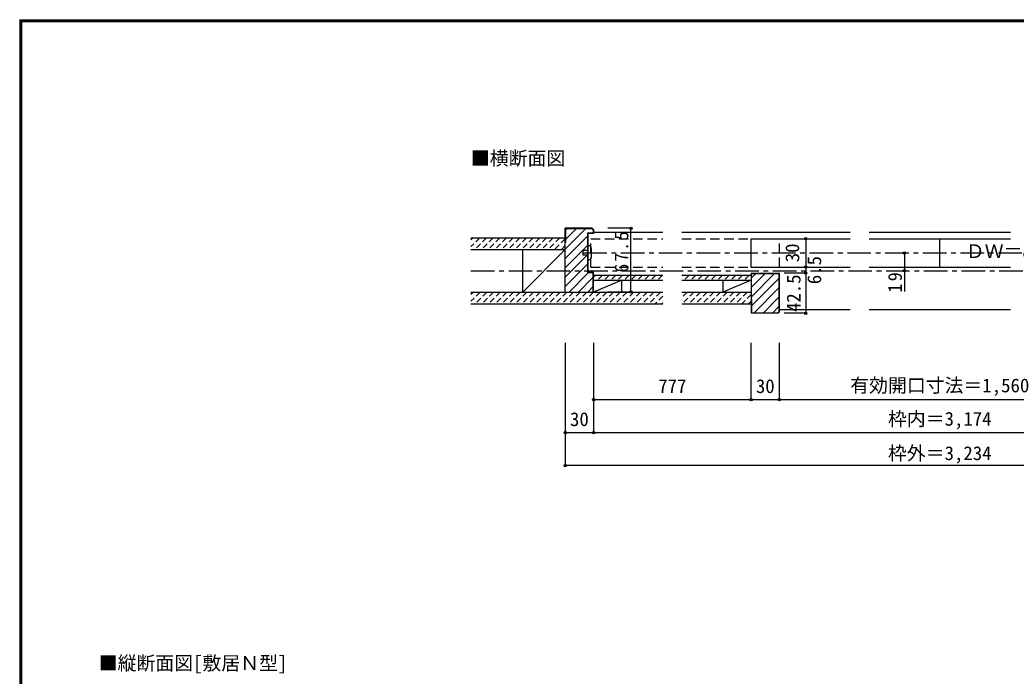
# Model space of a CAD drawing. Units: millimetres at full size, sheet at 1:5; details may follow other scales. Extents: x -973 to 977, y -718 to 696.
# Drawn here: x -973 to 82, y 0 to 696 of the extents above; entities that cross this region are included whole.
import ezdxf
from ezdxf.enums import TextEntityAlignment as Align

# ---------------------------------------------------------------- set-up
doc = ezdxf.new("R2010")
doc.units = ezdxf.units.MM
doc.header["$LTSCALE"] = 5
doc.header["$PDMODE"] = 32
doc.header["$PDSIZE"] = 2.5
for name, pattern in [('CHAIN1', [8, 5, -1, 1, -1]), ('DASHED1', [1.8, 1.2, -0.6]), ('DASHED2', [3, 2, -1])]:
    doc.linetypes.add(name, pattern=pattern)
for name, color, linetype in [('0-1_通り芯', 4, 'CHAIN1'), ('0-2_柱', 3, 'Continuous'), ('0-3_仕上げ', 2, 'Continuous'), ('0-4_枠', 3, 'Continuous'), ('0-6_扉', 6, 'Continuous'), ('0-7_金物', 7, 'Continuous'), ('0-A_文字', 7, 'Continuous'), ('0-B_寸法', 7, 'Continuous'), ('0-C_ハッチ', 4, 'DASHED1'), ('F-1_枠', 6, 'Continuous')]:
    doc.layers.add(name, color=color, linetype=linetype)
doc.styles.add('ＭＳ ゴシック', font='')
doc.styles.get('ＭＳ ゴシック').set_extended_font_data('MS Gothic')

msp = doc.modelspace()

# ---------------------------------------------------------------- linework, layer by layer
at = {"layer": '0-1_通り芯'}
for p, q in [((-376.347, 449), (379.653, 449)), ((-495.347, 430), (498.653, 430))]:
    msp.add_line(p, q, dxfattribs=at)
at = {"layer": '0-2_柱'}
for p, q in [((-440.347, 407.5), (-440.347, 452.5)), ((-395.347, 407.5), (-395.347, 452.5)), ((-335.347, 407.5), (-335.347, 420)), ((-228.347, 420), (-228.347, 407.5))]:
    msp.add_line(p, q, dxfattribs=at)
at = {"layer": '0-2_柱', "color": 7}
for p, q in [((-440.347, 407.5), (-395.347, 452.5)), ((-335.347, 420), (-365.347, 407.5)), ((-198.347, 420), (-228.347, 407.5))]:
    msp.add_line(p, q, dxfattribs=at)
at = {"layer": '0-3_仕上げ'}
for p, q in [((-495.347, 465), (-395.347, 465)), ((-495.347, 452.5), (-395.347, 452.5)), ((-365.347, 425.5), (-291.847, 425.5)), ((-271.847, 425.5), (-198.347, 425.5)), ((-365.347, 420), (-291.847, 420)), ((-271.847, 420), (-198.347, 420)), ((-495.347, 407.5), (-291.847, 407.5)), ((-271.847, 407.5), (-198.347, 407.5)), ((-495.347, 395), (-291.847, 395)), ((-271.847, 395), (-198.347, 395))]:
    msp.add_line(p, q, dxfattribs=at)
at = {"layer": '0-4_枠'}
for p, q in [((-366.761, 475), (-395.347, 475)), ((-395.347, 407.5), (-395.347, 475)), ((-394.847, 460), (-394.847, 474.5)), ((-366.968, 474.5), (-394.847, 474.5)), ((-371.847, 470), (-371.847, 428)), ((-365.847, 470), (-371.847, 470)), ((-371.347, 469.5), (-371.347, 428.5)), ((-365.847, 473.379), (-366.968, 474.5)), ((-366.761, 475), (-365.347, 473.586)), ((-365.847, 473.379), (-365.847, 470)), ((-394.847, 460), (-395.347, 460)), ((-371.847, 428), (-365.847, 428)), ((-371.347, 428.5), (-365.347, 428.5)), ((-365.847, 407.5), (-365.847, 428)), ((-365.347, 407.5), (-365.347, 428.5)), ((-198.347, 427.5), (-168.347, 427.5)), ((-198.347, 427.5), (-198.347, 385)), ((-197.847, 412.5), (-197.847, 427)), ((-197.847, 427), (-168.847, 427)), ((-168.847, 427), (-168.847, 386.621)), ((-168.347, 386.414), (-168.347, 427.5)), ((-197.847, 412.5), (-198.347, 412.5)), ((-395.347, 407.5), (-365.347, 407.5)), ((-197.847, 400), (-198.347, 400)), ((-197.847, 400), (-197.847, 385.5)), ((-169.761, 385), (-198.347, 385)), ((-197.847, 385.5), (-169.968, 385.5)), ((-169.968, 385.5), (-168.847, 386.621)), ((-169.761, 385), (-168.347, 386.414))]:
    msp.add_line(p, q, dxfattribs=at)
at = {"layer": '0-4_枠', "color": 4}
for p, q in [((-365.347, 471), (-291.847, 471)), ((-271.847, 471), (-93.347, 471)), ((-73.347, 471), (76.653, 471)), ((-168.347, 389), (-93.347, 389)), ((-73.347, 389), (76.653, 389))]:
    msp.add_line(p, q, dxfattribs=at)
at = {"layer": '0-4_枠'}
msp.add_lwpolyline([(-365.347, 473.586), (-365.347, 469.5), (-371.347, 469.5)], dxfattribs=at)
at = {"layer": '0-6_扉', "color": 2, "linetype": 'DASHED2'}
for p, q in [((-368.347, 434), (-368.347, 464)), ((-368.347, 464), (-291.847, 464)), ((-271.847, 464), (-198.347, 464)), ((-168.347, 434), (-168.347, 464)), ((-368.347, 434), (-291.847, 434)), ((-271.847, 434), (-198.347, 434))]:
    msp.add_line(p, q, dxfattribs=at)
at = {"layer": '0-6_扉'}
for p, q in [((-198.347, 434), (-198.347, 464)), ((-198.347, 464), (-93.347, 464)), ((-73.347, 464), (76.653, 464)), ((1.653, 434), (1.653, 464)), ((-198.347, 434), (-93.347, 434)), ((-73.347, 434), (76.653, 434))]:
    msp.add_line(p, q, dxfattribs=at)
at = {"layer": '0-7_金物'}
for p, q in [((-371.347, 441.5), (-371.347, 456.5)), ((-368.347, 456.5), (-371.347, 456.5)), ((-376.347, 446.5), (-376.347, 451.5)), ((-371.347, 451.5), (-376.347, 451.5)), ((-371.347, 446.5), (-376.347, 446.5)), ((-368.347, 441.5), (-371.347, 441.5))]:
    msp.add_line(p, q, dxfattribs=at)
msp.add_arc((-398.798, 449), 31.361, 346.16371, 13.83632, dxfattribs=at)
at = {"layer": '0-B_寸法', "color": 4}
for p, q in [((-325.751, 475), (-350.347, 475)), ((-325.751, 407.5), (-325.751, 475)), ((-162.689, 464), (-140.509, 464)), ((-140.509, 464), (-140.509, 385)), ((-35.847, 449), (-35.847, 408)), ((-163.283, 434), (-140.509, 434)), ((-140.509, 427.5), (-163.283, 427.5)), ((-325.751, 407.5), (-350.347, 407.5)), ((-140.509, 385), (-163.283, 385)), ((-395.347, 353.5), (-395.347, 223.5)), ((-365.347, 353.5), (-365.347, 258.5)), ((-198.347, 293.5), (-198.347, 353.5)), ((-168.347, 293.5), (-168.347, 353.5)), ((-365.347, 293.5), (368.653, 293.5)), ((-395.347, 258.5), (398.653, 258.5)), ((398.653, 223.5), (-395.347, 223.5))]:
    msp.add_line(p, q, dxfattribs=at)
at = {"layer": '0-B_寸法'}
for p in [(-325.751, 475), (-140.509, 464), (-35.847, 449), (-140.509, 434), (-140.509, 427.5), (-35.847, 430), (-325.751, 407.5), (-140.509, 385), (-365.347, 293.5), (-198.347, 293.5), (-168.347, 293.5), (-395.347, 258.5), (-365.347, 258.5), (-395.347, 223.5)]:
    msp.add_point(p, dxfattribs=at)
at = {"layer": '0-C_ハッチ'}
for p, q in [((-493.094, 465), (-495.347, 462.747)), ((-486.023, 465), (-495.347, 455.676)), ((-478.952, 465), (-491.452, 452.5)), ((-471.881, 465), (-484.381, 452.5)), ((-464.809, 465), (-477.309, 452.5)), ((-457.738, 465), (-470.238, 452.5)), ((-450.667, 465), (-463.167, 452.5)), ((-443.596, 465), (-456.096, 452.5)), ((-436.525, 465), (-449.025, 452.5)), ((-429.454, 465), (-441.954, 452.5)), ((-422.383, 465), (-434.883, 452.5)), ((-415.312, 465), (-427.812, 452.5)), ((-408.241, 465), (-420.741, 452.5)), ((-401.17, 465), (-413.67, 452.5)), ((-395.347, 463.752), (-406.599, 452.5)), ((-395.347, 456.681), (-399.528, 452.5)), ((-362.927, 425.5), (-365.347, 423.081)), ((-355.856, 425.5), (-361.356, 420)), ((-348.785, 425.5), (-354.285, 420)), ((-341.714, 425.5), (-347.214, 420)), ((-334.643, 425.5), (-340.143, 420)), ((-327.572, 425.5), (-333.072, 420)), ((-320.501, 425.5), (-326.001, 420)), ((-313.43, 425.5), (-318.93, 420)), ((-306.359, 425.5), (-311.859, 420)), ((-299.288, 425.5), (-304.788, 420)), ((-292.217, 425.5), (-297.717, 420)), ((-271.004, 425.5), (-271.847, 424.657)), ((-263.933, 425.5), (-269.433, 420)), ((-256.861, 425.5), (-262.361, 420)), ((-249.79, 425.5), (-255.29, 420)), ((-242.719, 425.5), (-248.219, 420)), ((-235.648, 425.5), (-241.148, 420)), ((-228.577, 425.5), (-234.077, 420)), ((-221.506, 425.5), (-227.006, 420)), ((-214.435, 425.5), (-219.935, 420)), ((-207.364, 425.5), (-212.864, 420)), ((-200.293, 425.5), (-205.793, 420)), ((-198.347, 420.375), (-198.722, 420)), ((-492.565, 407.5), (-495.347, 404.718)), ((-485.493, 407.5), (-495.347, 397.647)), ((-478.422, 407.5), (-490.922, 395)), ((-471.351, 407.5), (-483.851, 395)), ((-464.28, 407.5), (-476.78, 395)), ((-457.209, 407.5), (-469.709, 395)), ((-450.138, 407.5), (-462.638, 395)), ((-443.067, 407.5), (-455.567, 395)), ((-435.996, 407.5), (-448.496, 395)), ((-428.925, 407.5), (-441.425, 395)), ((-421.854, 407.5), (-434.354, 395)), ((-414.783, 407.5), (-427.283, 395)), ((-407.712, 407.5), (-420.212, 395)), ((-400.641, 407.5), (-413.141, 395)), ((-393.57, 407.5), (-406.07, 395)), ((-386.498, 407.5), (-398.998, 395)), ((-379.427, 407.5), (-391.927, 395)), ((-372.356, 407.5), (-384.856, 395)), ((-365.285, 407.5), (-377.785, 395)), ((-358.214, 407.5), (-370.714, 395)), ((-351.143, 407.5), (-363.643, 395)), ((-344.072, 407.5), (-356.572, 395)), ((-337.001, 407.5), (-349.501, 395)), ((-329.93, 407.5), (-342.43, 395)), ((-322.859, 407.5), (-335.359, 395)), ((-315.788, 407.5), (-328.288, 395)), ((-308.717, 407.5), (-321.217, 395)), ((-301.646, 407.5), (-314.146, 395)), ((-294.575, 407.5), (-307.075, 395)), ((-291.847, 403.157), (-300.004, 395)), ((-266.29, 407.5), (-271.847, 401.943)), ((-259.219, 407.5), (-271.719, 395)), ((-252.148, 407.5), (-264.648, 395)), ((-245.077, 407.5), (-257.577, 395)), ((-238.006, 407.5), (-250.506, 395)), ((-230.935, 407.5), (-243.435, 395)), ((-223.864, 407.5), (-236.364, 395)), ((-216.793, 407.5), (-229.293, 395)), ((-209.722, 407.5), (-222.222, 395)), ((-202.651, 407.5), (-215.151, 395)), ((-198.347, 404.733), (-208.08, 395)), ((-291.847, 396.086), (-292.932, 395)), ((-198.347, 397.662), (-201.009, 395))]:
    msp.add_line(p, q, dxfattribs=at)
at = {"layer": '0-C_ハッチ', "linetype": 'Continuous'}
for p, q in [((-373.82, 474.5), (-395.347, 452.973)), ((-371.847, 466.574), (-395.347, 443.074)), ((-393.619, 474.5), (-394.847, 473.272)), ((-383.72, 474.5), (-394.847, 463.373)), ((-371.847, 456.674), (-395.347, 433.174)), ((-371.847, 446.775), (-395.347, 423.275)), ((-371.847, 436.875), (-395.347, 413.375)), ((-370.823, 428), (-391.323, 407.5)), ((-365.847, 423.076), (-381.423, 407.5)), ((-173.541, 427), (-198.347, 402.194)), ((-193.34, 427), (-197.847, 422.493)), ((-183.441, 427), (-197.847, 412.594)), ((-365.847, 413.177), (-371.524, 407.5)), ((-168.847, 421.795), (-197.847, 392.795)), ((-168.847, 411.895), (-195.242, 385.5)), ((-168.847, 401.996), (-185.343, 385.5)), ((-168.847, 392.097), (-175.443, 385.5))]:
    msp.add_line(p, q, dxfattribs=at)
at = {"layer": 'F-1_枠'}
for p, q in [((-973.347, 695.833), (-973.347, -700.833)), ((-973.347, 695.833), (976.653, 695.833)), ((-973.347, 695), (976.653, 695)), ((-973.347, 694.167), (976.653, 694.167)), ((-972.514, 695.833), (-972.514, -700.833)), ((-971.68, 695.833), (-971.68, -700.833))]:
    msp.add_line(p, q, dxfattribs=at)

# ---------------------------------------------------------------- texts
at = {"layer": '0-A_文字', "style": 'ＭＳ ゴシック'}
for s, p in [('■横断面図', (-495.347, 537.5)), ('■縦断面図[敷居Ｎ型]', (-889.847, 2.5))]:
    msp.add_text(s, height=14.66, dxfattribs=at).set_placement(p, align=Align.BOTTOM_LEFT)
at = {"layer": '0-B_寸法', "style": 'ＭＳ ゴシック'}
for s, p in [('30', (-143.009, 439)), ('6.5', (-119.75, 415.75)), ('42.5', (-141.613, 386.25))]:
    msp.add_text(s, height=14.66, rotation=90, dxfattribs=at).set_placement(p, align=Align.BOTTOM_LEFT)
for s, p in [('ＤＷ＝810', (29.165, 439)), ('有効開口寸法＝1,560', (-93.347, 296.81)), ('777', (-296.847, 296)), ('30', (-193.347, 296)), ('30', (-390.347, 261)), ('枠内＝3,174', (-53.347, 261.411)), ('枠外＝3,234', (-53.347, 224.958))]:
    msp.add_text(s, height=14.66, dxfattribs=at).set_placement(p, align=Align.BOTTOM_LEFT)
at = {"layer": '0-B_寸法', "char_height": 14.66, "attachment_point": 7, "rotation": 90, "style": 'ＭＳ ゴシック'}
for s, insert in [('\\T1.28;\\W0.9;67.5', (-328.251, 428.375)), ('\\T1.27;\\W0.95;19', (-38.347, 406.875))]:
    msp.add_mtext(s, dxfattribs=dict(at, insert=insert))

doc.saveas('drawing.dxf')
